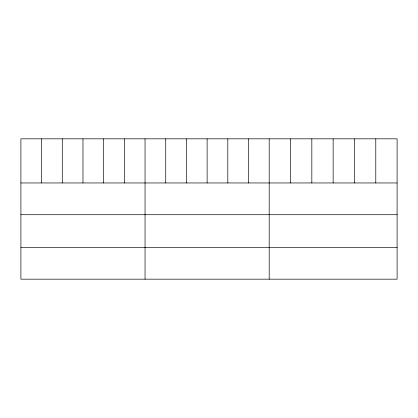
<?xml version="1.0" encoding="UTF-8"?>
<svg xmlns="http://www.w3.org/2000/svg" width="418" height="418" viewBox="0 0 418 418"><rect width="100%" height="100%" fill="white"/><g stroke="black" fill="none" stroke-linecap="round" stroke-linejoin="round"><path stroke-width="0.63" d="M397.1 182.959L397.1 279.172L20.9 279.172L20.9 138.828L397.1 138.828L397.1 182.959L20.9 182.959M20.9 214.711L397.1 214.711M20.9 247.425L397.1 247.425M375.782 138.828L375.782 182.959M354.464 138.828L354.464 182.959M333.146 138.828L333.146 182.959M311.828 138.828L311.828 182.959M290.51 138.828L290.51 182.959M269.192 138.828L269.192 279.172M248.501 138.828L248.501 182.959M227.81 138.828L227.81 182.959M207.119 138.828L207.119 182.959M186.428 138.828L186.428 182.959M165.737 138.828L165.737 182.959M145.046 138.828L145.046 279.172M124.355 138.828L124.355 182.959M103.664 138.828L103.664 182.959M82.973 138.828L82.973 182.959M62.282 138.828L62.282 182.959M41.591 138.828L41.591 182.959"/></g></svg>
